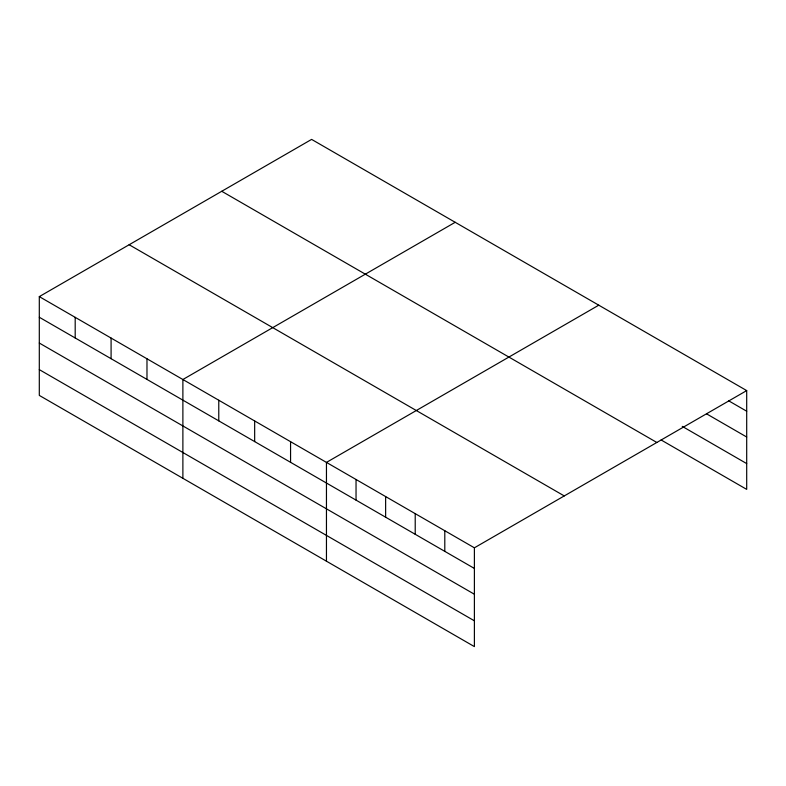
<?xml version="1.0" encoding="UTF-8"?>
<svg xmlns="http://www.w3.org/2000/svg" width="786" height="786" viewBox="0 0 786 786"><rect width="100%" height="100%" fill="white"/><g stroke="black" fill="none" stroke-linecap="round" stroke-linejoin="round"><path stroke-width="1.18" d="M39.3 296.617L474.39 547.813L474.39 646.603L39.3 395.407L39.3 296.617L311.61 139.397L746.7 390.593L746.7 489.383L661.114 439.964M455.192 222.291L182.883 379.51L182.883 478.301M598.775 305.184L326.455 462.404L326.455 561.194M474.39 547.813L746.7 390.593M728.74 400.85L746.7 411.225M706.545 413.829L746.7 437.016M682.248 426.376L746.7 463.593M221.75 191.283L656.841 442.479M129.159 244.741L564.25 495.927M39.3 317.249L474.39 568.445M39.3 343.04L474.39 594.236M39.3 369.617L474.39 620.812M444.797 530.727L444.797 551.359M415.214 513.651L415.214 534.284M385.631 496.565L385.631 517.198M356.038 479.489L356.038 500.112M290.565 441.683L290.565 462.315M254.664 420.962L254.664 441.585M218.773 400.241L218.773 420.864M146.982 358.789L146.982 379.422M111.091 338.068L111.091 358.691M75.191 317.338L75.191 337.97"/></g></svg>
